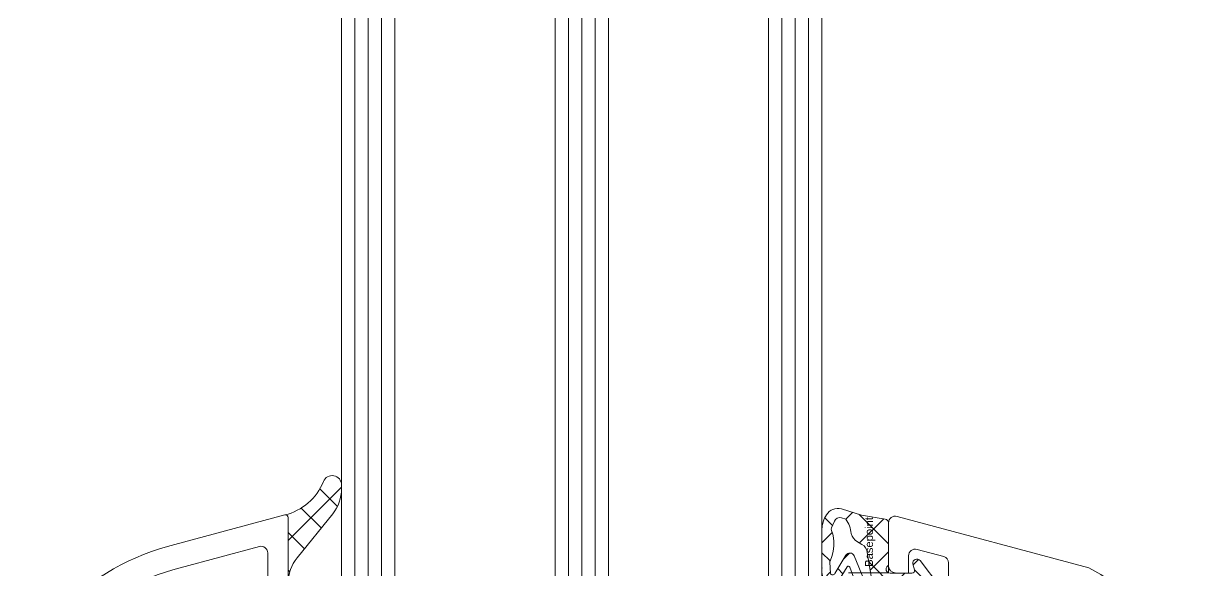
# Model space of a CAD drawing. Header units: millimetres. Extents: x 857 to 2168, y 576 to 1198.
# Drawn here: x 936.455 to 939.849, y 630.746 to 632.329 of the extents above; entities that cross this region are included whole.
import ezdxf

# ---------------------------------------------------------------- set-up
doc = ezdxf.new("R2010")
doc.units = ezdxf.units.MM
doc.layers.add('FP_A_DOOR_WIN', color=140, linetype='Continuous', lineweight=18)
doc.layers.add('WAL', color=7, linetype='Continuous', lineweight=30)
doc.styles.get("Standard").update_dxf_attribs({"font": 'arial.ttf'})
doc.dimstyles.new('SCHUECO', dxfattribs={"dimtxt": 4, "dimasz": 3, "dimexe": 0.18, "dimexo": 0.0625, "dimgap": 2, "dimtad": 0, "dimdec": 0, "dimzin": 0, "dimdsep": 46, "dimtxsty": 'Standard', "dimcen": 0.09, "dimadec": 0, "dimazin": 0, "dimtfac": 1, "dimtdec": 0, "dimtofl": 0, "dimtmove": 0, "dimatfit": 3, "dimfxl": 1, "dimtolj": 1, "dimtzin": 0, "dimarcsym": 0})
pattern_1 = [(135, (-4.599427157802303, -2.000253202709217), (1.414213562373095, 1.414213562373094), []), (44.99999999999997, (-4.599427157802303, -2.000253202709217), (1.414213562373095, -1.414213562373095), [])]

# ---------------------------------------------------------------- blocks, each defined once
blk = doc.blocks.new('BASIS')
for q in [(0, 2.998156985077132), (3, 0)]:
    blk.add_line((0, 0), q)
blk.add_text('BASIS', height=0.6).set_placement((0.45, 1.17))
blk = doc.blocks.new('GLASDATABASE7')
for p, q in [((-35, 0), (-35, 60)), ((-34, 0), (-34, 60)), ((-33, 0), (-33, 60)), ((-19, 0), (-19, 60)), ((-18, 0), (-18, 60)), ((-17, 0), (-17, 60)), ((-3, 0), (-3, 60)), ((-2, 0), (-2, 60)), ((-1, 0), (-1, 60)), ((1, 0), (-37, -5)), ((1, -5), (-37, 0))]:
    blk.add_line(p, q)
for points in [[(-32, 0), (-32, 60), (-36, 60), (-36, 0)], [(-32, 13.2), (-26.12, 13.2), (-26, 13.1), (-25.88, 13.2), (-20, 13.2), (-20, 60), (-32, 60)], [(-16, 0), (-16, 60), (-20, 60), (-20, 0)], [(-16, 13.2), (-10.12, 13.2), (-10, 13.1), (-9.879999999999999, 13.2), (-4, 13.2), (-4, 60), (-16, 60)], [(0, 0), (0, 60), (-4, 60), (-4, 0)], [(-21.2, 12), (-21.2, 6.897056274847714), (-23.49705627484771, 4.6), (-28.50294372515229, 4.6), (-30.8, 6.897056274847714), (-30.8, 12)], [(-5.2, 12), (-5.2, 6.897056274847714), (-7.497056274847714, 4.6), (-12.50294372515229, 4.6), (-14.8, 6.897056274847714), (-14.8, 12)], [(-20, 6.4), (-23, 3.4), (-29, 3.4), (-32, 6.4), (-32, 0), (-20, 0)], [(-4, 6.4), (-7, 3.4), (-13, 3.4), (-16, 6.4), (-16, 0), (-4, 0)], [(1, 0), (1, -5), (-37, -5), (-37, 0)], [(0, 0), (0, 0)], [(0, 0), (0, 0)]]:
    blk.add_lwpolyline(points, close=True)
blk.add_blockref('BASIS', (5, -10))
blk = doc.blocks.new('*D13')
at = {"transparency": 16777216}
for p, q in [((-7.659992128961447, 7.995191593500297), (-7.659992128961446, 10.9951915935003)), ((0.3030575015326353, 4.995191593500294), (-7.839992128961448, 4.995191593500297)), ((-6.081994441510801, -0.00474737134345558), (-7.839992128961448, -0.004747371343455081)), ((-7.659992128961449, -3.004747371343455), (-7.65999212896145, -6.004747371343456))]:
    blk.add_line(p, q, dxfattribs=at)
for p in [(0.3655575015326353, 4.995191593500294), (-7.659992128961449, -0.004747371343455133), (-6.019494441510801, -0.004747371343455598)]:
    blk.add_point(p, dxfattribs=at)
for points in [[(-8.159992128961447, 7.995191593500297), (-7.159992128961447, 7.995191593500297), (-7.659992128961448, 4.995191593500297)], [(-8.159992128961449, -3.004747371343455), (-7.159992128961449, -3.004747371343455), (-7.659992128961449, -0.004747371343455133)]]:
    blk.add_solid(points, dxfattribs=at)
at = {"transparency": 16777216, "insert": (-7.659992128961449, -8.671414038010123), "char_height": 2, "attachment_point": 5, "rotation": 90}
blk.add_mtext('\\A1;5', dxfattribs=at)
blk = doc.blocks.new('BASEPOINT')
for p, q in [((0.0001424139276124947, -6.579969547004794e-08), (0.0001424139276124947, 2.998156919277449)), ((-7.890404418731123e-08, 0.0005381883725030789), (2.956911949821283, 0.0005381883725030789))]:
    blk.add_line(p, q)
blk.add_text('Basepoint', height=0.6).set_placement((0.4501424139276011, 1.169999934200292))
blk = doc.blocks.new('PRJ_INSERT_100_59361299862', base_point=(-0.0001424139276124947, 6.579969635822636e-08))
h = blk.add_hatch()
h.set_pattern_fill('NETZ', color=256, scale=2, angle=-135, style=0)
h.set_pattern_definition(pattern_1)
edge = h.paths.add_edge_path()
edge.add_arc((-25.2986551748821, 25.33685661379517), 0.7009491730178186, 21.51182172263535, 179.9580202232992)
edge.add_line((-25.99960415975543, 25.33737018892023), (-25.99960415975543, 25.04407319476772))
edge.add_arc((-22.99300567432547, 25.04730335869381), 3.006600220606113, 180.0615561704665, 218.4438120667934)
edge.add_line((-25.34782986281486, 23.17795910793259), (-22.66887832759071, 19.87456954780984))
edge.add_arc((-24.99886901093642, 17.98482262943097), 3.000000000000037, 9.094947017729282e-13, 39.0438988427839, ccw=False)
edge.add_line((-21.99886901093638, 17.98482262943102), (-21.99960415975543, 22.89588363291494))
edge.add_arc((-21.80286819986766, 22.89686949340595), 0.1967384299873035, 73.53864963038978, 180.2871115812252, ccw=False)
edge.add_arc((-20.77735667004206, 27.1363973986147), 4.165315481917134, 201.7354703606924, 256.536940679372, ccw=False)
h = blk.add_hatch()
h.set_pattern_fill('NETZ', color=256, scale=2, angle=-135, style=0)
h.set_pattern_definition(pattern_1)
edge = h.paths.add_edge_path()
edge.add_arc((-25.29884118967663, 15.92990097243664), 0.6999557455590304, 57.98631243675442, 211.9210534334455, ccw=False)
edge.add_arc((-19.3226781381968, 22.23154655800048), 8.000000000000085, 225.5218146126667, 250.4566767224353)
edge.add_line((-21.99883435313792, 14.69243600613606), (-21.99883435313792, 11.99243600613607))
edge.add_arc((-17.18761768759084, 21.15341065885029), 10.347524457111, 212.7227798498215, 242.2921684265773, ccw=False)
for points in [[(-24.64653276932265, 25.5938899021485, 0.8276115379937076), (-25.99960415975543, 25.33737018892023), (-25.99960415975543, 25.04407319476772, 0.1690577026555226), (-25.34782986281486, 23.17795910793259), (-22.66887832759071, 19.87456954780984, -0.172028633719733), (-21.99886901093638, 17.98482262943102), (-21.99960415975543, 22.89588363291494, -0.502665873903851), (-21.74711872695017, 23.08554383215738, -0.2437805197364005)], [(-2.9996041597554, -0.0002532027091888267), (-0.9996041597554282, -0.0002532027091888267), (-0.9996041597554282, 0.9997467972908112, 0.4142135623730953), (0.0003958402445718434, 1.999746797290811), (0.0003958402445718434, 6.99968576213459, 0.2754497923217082), (-12.95498746053668, 20.72978830119703), (-13.4987801833969, 20.87547921919773), (-21.74711872695017, 23.08554383215738, 0.4908735731119964), (-21.99960363186992, 22.89235716621636), (-21.99960415975543, 8.498831269947061, 0.4134286014123665), (-21.49878018514605, 7.99883126994709), (-16.49917691366168, 7.99895334025959, -0.4140724336333067), (-13.4993600191304, 4.99901437541584), (-13.4997262300679, 0.4997467972908396, 0.4145422967863972), (-12.99972623005545, -0.0002532027091888267), (-9.4996041597554, -0.0002532027091888267), (-8.999604159755428, 0.4997467972908112), (-7.900301253550346, 0.4997467972908112, -0.3394542588633756), (-6.934375427261251, -0.2414341576066761), (-6.833775398766115, -0.616878575193482, -0.2125565616700221), (-7.151913544625224, -2.625523775487352), (-8.221519635700396, -4.272572720216715, -0.2539676464749438), (-8.64085491967311, -4.500253202709189), (-9.4996041597554, -4.500253202709189, 0.9999999999999998), (-9.499604159755428, -6.500253202709189), (-7.793416178963419, -6.500253202709189, 0.2539676464749436), (-7.374080894990705, -6.272572720216715), (-4.599604159755422, -2.000253202709189), (-5.080515119112796, -0.2054690684707623, -0.4931454260313039), (-4.539383952963, 0.4997467972908112), (-3.499604159755428, 0.4997467972908112)], [(-11.42529910746382, 4.398301554569116), (-11.67521772063223, 4.648220167737549), (-11.67518934724402, 4.99681561511963, 0.4143806464059874), (-16.47699159288866, 9.798953292317549), (-19.97463643905309, 9.798867893821665, -0.4142192835227657), (-20.47464864704703, 10.29886545226626), (-20.47469716813362, 20.23598399228959, -0.4931444461757075), (-19.84529152645141, 20.71895038669777), (-13.92035110165813, 19.13141841279122, -0.2806694375655193), (-1.775433314866724, 6.796828412494932), (-1.775433314866724, 2.799947168277612, -0.4141795785361847), (-2.27537530013138, 2.299947171643282), (-9.721617126769878, 2.299083188139662), (-10.22101444201963, 1.799746797290851), (-11.17540886933981, 1.799746797290823, -0.4142374021652741), (-11.67540886768362, 2.299787494018688), (-11.67525840742312, 4.148342254609815)], [(-25.89294784582112, 15.55979919337321, -0.7949711117343725), (-24.92777936059083, 16.52340848269796, 0.1092301940154678), (-21.99883435313792, 14.69243600613606), (-21.99883435313792, 11.99243600613607, -0.1297415055080829)]]:
    blk.add_lwpolyline(points, format="xyb", close=True)
blk.add_blockref('BASEPOINT', (-0.0001424139276124947, 6.579969635822636e-08))
blk = doc.blocks.new('PRJ_INSERT_101_59361299859', base_point=(-0.0001424139276196001, -0.004747371343455598))
h = blk.add_hatch()
h.set_pattern_fill('NETZ', color=256, scale=2, angle=45, style=0)
h.set_pattern_definition([(45, (-0.01389161445933955, -1.505601863530956), (-1.414213562373095, 1.414213562373095), []), (135, (-0.01389161445933955, -1.505601863530956), (-1.414213562373095, -1.414213562373095), [])])
edge = h.paths.add_edge_path()
edge.add_line((-0.0240104108701189, -0.1176216631265561), (-0.02389214782785132, -1.751249792745625))
edge.add_arc((0.176107851648112, -1.75123531416989), 0.2000000000000078, 180.0041478063841, 284.6764953794309)
edge.add_line((0.2267800752628091, -1.944709668423684), (0.6662781662196124, -1.829602187491183))
edge.add_arc((0.7353653404599072, -2.121538759978421), 0.3000000000000194, -52.53205809224312, 103.31418005131201, ccw=False)
edge.add_line((0.9178605716399488, -2.359646908928653), (-1.032212942825495, -3.85425815348097))
edge.add_arc((-1.764438559540167, -2.898896826528244), 1.203690001125745, 232.53205809223311, 307.467941905729, ccw=False)
edge.add_line((-2.496664176288846, -3.854258153455021), (-4.446737690726678, -2.359646908923963))
edge.add_arc((-4.264242459540242, -2.121538759978421), 0.3000000000000488, 76.68581994565773, 232.5320580907248, ccw=False)
edge.add_line((-4.1951552852845, -1.829602187494856), (-3.754900199323771, -1.945429745507347))
edge.add_arc((-3.704013472912607, -1.752011698068372), 0.1999999999999996, 255.2599722088741, 359.995858140213)
edge.add_line((-3.50401347343518, -1.752026155886369), (-3.50389584668028, -0.1248545592313093))
edge.add_arc((-3.803895845896363, -0.1248328725041574), 0.2999999999999975, 359.9958581402137, 459.1023245148401)
edge.add_line((-3.851355283976659, 0.1713893443147754), (-4.950727937464706, -0.004747371343256646))
edge.add_line((-4.950727937464762, -0.004747371343455598), (-6.019494441510773, -0.004747371343455598))
edge.add_arc((-6.019494441510801, 0.3901827702591163), 0.3949301416024085, 90.86448907829413, 270, ccw=False)
edge.add_arc((-6.056325811742113, 2.831071823694401), 2.046236776290232, 270.8644890782956, 313.733955939445)
edge.add_arc((-3.235014049410665, 0.3910060758626059), 1.703948823724965, 47.60407214988021, 145.64615927907, ccw=False)
edge.add_arc((-1.818596038702026, 2.185603647068319), 0.5992585253156713, 243.4847385784447, 336.7256777994012)
edge.add_arc((-0.6937920954793526, 1.889229801669899), 0.5773938121432611, 101.3565231042486, 174.0765815545262, ccw=False)
edge.add_line((-0.807488696739938, 2.455318749771777), (0.4321151604429616, 2.91258050951609))
edge.add_arc((0.4042534404612752, 3.008796542204436), 0.1001688593658202, 286.1496740795777, 418.7666157249806)
edge.add_line((0.4561935295836292, 3.094447155328908), (-0.5301651129944958, 3.688188095422895))
edge.add_arc((0.08463363531393497, 4.198628143283713), 0.7990785589550591, 94.5471078223564, 219.7013401903247, ccw=False)
edge.add_line((0.02128370902698862, 4.995191593500294), (3.273977838970836, 4.995191593500294))
edge.add_arc((3.190313730691287, 2.884058543274023), 2.112790202261629, 57.025055787439385, 87.73055840337202, ccw=False)
edge.add_arc((3.811591897999278, 3.784437519225321), 1.019785715748104, -14.620117531584583, 58.775147166172076, ccw=False)
edge.add_line((4.798357569195446, 3.527034302087941), (4.309732996441539, 2.034955997797177))
edge.add_line((4.309732996441539, 2.034955997797397), (4.03074818194969, 0.2489522450542268))
edge.add_arc((3.73434259077726, 0.2952526286567263), 0.3000000000000048, 270, 351.12179201912636, ccw=False)
edge.add_line((3.73434259077726, -0.004747371343455598), (0.6691997514491135, -0.004747371343455598))
edge.add_arc((0.6660394447463887, 0.1952276582528611), 0.2000000000012296, 218.7302940812033, 270.90539886077505, ccw=False)
edge.add_arc((0.2759895883438048, -0.1175999452630094), 0.3000000000000096, 38.73029408120549, 180.004147806382)
edge = h.paths.add_edge_path(flags=16)
edge.add_line((-2.664434219540112, -0.9045969161272751), (-2.664434219540055, -2.403154883810842))
edge.add_arc((-1.764424589540113, -2.403154883820207), 0.9000096299999143, 179.9999999994043, 359.9999999994042)
edge.add_line((-0.8644149595402268, -2.403154883829529), (-0.8644149595402268, -0.9045969161273746))
edge.add_arc((-1.764424589540113, -0.9045969161272751), 0.9000096299999569, 359.999999999996, 539.9999999999959)
edge = h.paths.add_edge_path(flags=16)
edge.add_line((-0.3894343082299656, 1.287793481836616), (1.514444910504039, 1.59245111498474))
edge.add_arc((1.441464115708982, 2.388690849935756), 0.7995773332978271, 275.2369160763339, 330.0179049878408)
edge.add_line((2.134043299175914, 1.989118595453419), (2.334665857769664, 2.336576481195607))
edge.add_arc((3.200735669359688, 1.836488610403649), 1.000082395135983, 105.00125677328151, 149.9969123307154, ccw=False)
edge.add_arc((2.817837540776395, 4.784741049308195), 1.986129615232382, 273.5805314967321, 307.4968943447179)
edge.add_line((4.026831232525524, 3.208972950311818), (4.116453730084118, 3.520914097162404))
edge.add_arc((3.714071713722888, 3.658630433182452), 0.4252964569540799, 341.1063499677235, 429.1150177702562)
edge.add_line((3.865686975933727, 4.055984039636769), (3.360857569195446, 4.277376194330373))
edge.add_arc((3.279889148906364, 3.989518184018834), 0.2990286260288841, 74.2898211115462, 111.3312844558565)
edge.add_arc((2.169077541172896, 6.941476150272592), 2.855035152545496, 244.8656263946021, 290.5467696793404, ccw=False)
edge.add_arc((0.7969451800828438, 4.101175200592252), 0.3012688786273377, 58.03832915147904, 89.68804039216)
edge.add_line((0.7985854973570667, 4.402439613672414), (-0.04200211860974434, 4.361434002252736))
edge.add_arc((0.03461850688779577, 4.18942321770669), 0.1883040898435154, 114.0101430210588, 244.9205428975376)
edge.add_line((-0.04519883491832388, 4.018872280450978), (1.321959101177868, 3.195910473200001))
edge.add_arc((1.117509373383996, 2.893382174622047), 0.3651343076671621, -64.05102949447428, 55.949028899594225, ccw=False)
edge.add_line((1.277281366802868, 2.565059204431691), (-0.5472955536418169, 1.818419016736229))
edge.add_arc((-0.3934616876832706, 1.57538998515588), 0.2876247007937646, 122.3332194484655, 270.8022933547232)
for points in [[(-2.496664176288846, -3.854258153455021, 0.339142292364), (-1.032212942825481, -3.854258153480941), (0.9178605716399488, -2.359646908928653, 0.8086737724611405), (0.6662781662196267, -1.829602187491219), (0.2267800752628091, -1.944709668423684, -0.4913693427341452), (-0.02389214782783711, -1.751249792745512), (-0.0240104108701189, -0.1176216631265561, -0.708523374386479), (0.5100195021847185, 0.07009661684605817, 0.2316730953534543), (0.6691997514491277, -0.004747371343455598), (3.73434259077726, -0.004747371343455598, 0.3695233403091967), (4.030748181949662, 0.2489522450541699), (4.309732996441539, 2.034955997797397), (4.798357569195446, 3.527034302087941, 0.3316638372042809), (4.340246759869274, 4.656496544214406, 0.1347854679543906), (3.273977838970836, 4.995191593500294), (0.02128370902698862, 4.995191593500294, 0.6077360405967449), (-0.5301651129944958, 3.688188095422902), (0.4561935295836292, 3.094447155328908, -0.6532414826529297), (0.4321151604430042, 2.912580509515919), (-0.807488696739938, 2.455318749771777, 0.3283967986449405), (-1.26810304024059, 1.948816318842091, -0.4308798185662256), (-2.086126721881215, 1.649377842279591, 0.4559480533225359), (-4.641740328993137, 1.352547946092727, -0.1892659076963614), (-6.025452992789724, 0.785067959159278, 0.9924842238198461), (-6.019494441510801, -0.004747371343455598), (-4.950727937464762, -0.004747371343455598), (-3.851355283976659, 0.1713893443147754, -0.4615697110583747), (-3.50389584668028, -0.1248545592313803), (-3.50401347343518, -1.752026155886369, -0.4917135655221725), (-3.754900199323743, -1.945429745507454), (-4.1951552852845, -1.829602187494856, 0.8086737724720517), (-4.44673769072665, -2.359646908923878)], [(-0.3894343082299656, 1.287793481836616), (1.514444910504039, 1.592451114984669, 0.2436858438149983), (2.134043299175914, 1.989118595453419), (2.334665857769664, 2.336576481195607, -0.1988926612234861), (2.941874109722789, 2.802488346429982, 0.1490779346963349), (4.026831232525524, 3.208972950311818), (4.116453730084118, 3.520914097162404, 0.404070220630384), (3.865686975933727, 4.055984039636769), (3.360857569195446, 4.277376194330373, 0.1630460638099448), (3.171114527203258, 4.268061180444874, -0.2020038447891081), (0.9564224114195667, 4.356772442194142, 0.1389825561770618), (0.7985854973570667, 4.402439613672414), (-0.04200211860973013, 4.361434002252736, 0.6426690475485356), (-0.04519883491832388, 4.018872280450978), (1.321959101177868, 3.195910473200001, -0.577350608912599), (1.277281366802868, 2.565059204431691), (-0.5472955536417885, 1.818419016736243, 0.7567679501140765)], [(-2.664434219540112, -0.9045969161272751), (-2.664434219539999, -2.403154883810657, 0.9999999999999997), (-0.8644149595402268, -2.403154883829529), (-0.8644149595402268, -0.9045969161272751, 1)]]:
    blk.add_lwpolyline(points, format="xyb", close=True)
blk.add_blockref('BASEPOINT', (-0.0001424139276196001, -0.004747371343455598))
dim = blk.add_linear_dim(base=(-7.659992128961449, -0.004747371343455133), p1=(0.3655575015326353, 4.995191593500294), p2=(-6.019494441510801, -0.004747371343455598), angle=90, dimstyle='SCHUECO')
dim.commit()
dim.dimension.update_dxf_attribs({"geometry": '*D13', "text_midpoint": (-7.659992128961449, -8.671414038010123)})
blk = doc.blocks.new('W6')
at = {"layer": 'FP_A_DOOR_WIN', "ltscale": 1000}
for points in [[(-102.865845179178, 138.9999999999854, 0.2781724977727638), (-116.1324469800966, 131), (-119.9830329697579, 116.6294107437134, 0.4929951445111693), (-119.5000007506314, 115.9999999999854), (-116.2500006910268, 116, 0.4140973686723271), (-115.7500009294454, 116.5000009536598)], [(-115.7500009294527, 117.5000009536598), (-117.0275885816518, 117.5000009536743, -0.4932379537580739), (-117.5104987379018, 118.1294107436988), (-116.9746100660268, 120.1294107436988, -0.33952118757987), (-116.4915778394643, 120.5000009536743), (-111.0275883432405, 120.5000009536598, -0.4141852284235148)]]:
    blk.add_lwpolyline(points, format="xyb", dxfattribs=at)
for name, p, rotation in [('PRJ_INSERT_101_59361299859', (-115.7502426859137, 116), 179.9999999999999), ('GLASDATABASE7', (-101.9996104194724, 110.9999999999854), 89.99999999996041)]:
    blk.add_blockref(name, p, dxfattribs=dict(at, rotation=rotation))
at = {"layer": 'FP_A_DOOR_WIN', "ltscale": 1000, "yscale": -1, "rotation": 269.9999999999608}
blk.add_blockref('PRJ_INSERT_100_59361299862', (-97.00048719856568, 48.99999999998545), dxfattribs=at)

msp = doc.modelspace()

# ---------------------------------------------------------------- block references
at = {"layer": 'WAL', "lineweight": -2, "xscale": 0.03863196438221001, "yscale": 0.03863196438221001, "zscale": 0.03863196438221001, "rotation": 269.9972457711979}
msp.add_blockref('W6', (934.4784900855882, 626.2675267403624), dxfattribs=at)

doc.saveas('drawing.dxf')
